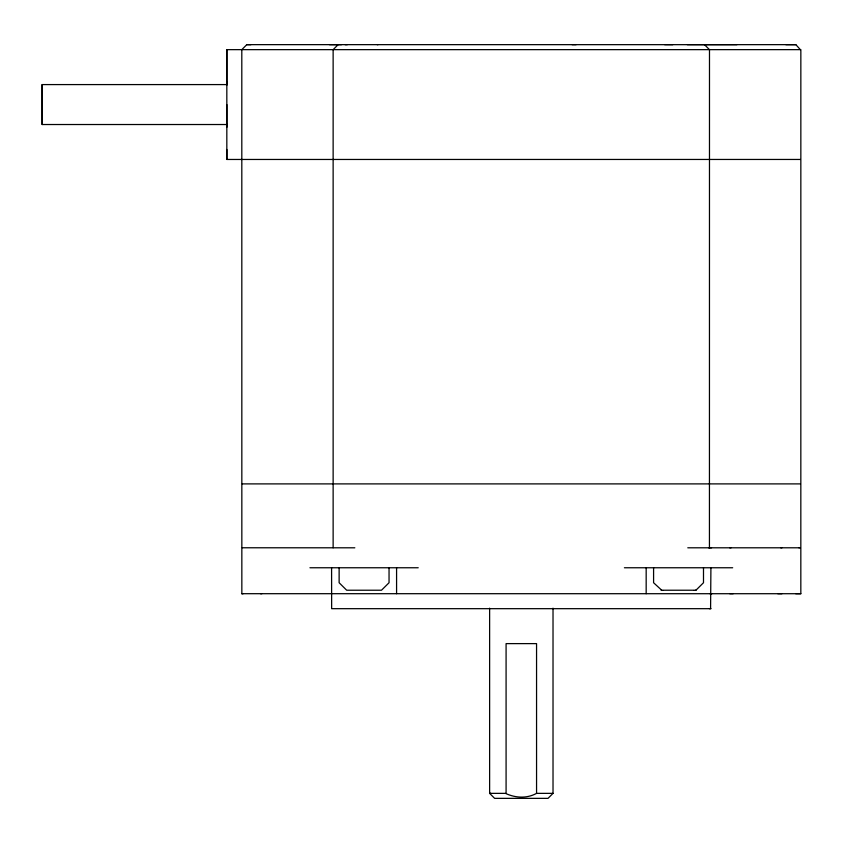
<?xml version="1.0" encoding="UTF-8"?>
<svg xmlns="http://www.w3.org/2000/svg" width="843" height="843" viewBox="0 0 843 843"><rect width="100%" height="100%" fill="white"/><g stroke="black" fill="none" stroke-linecap="round" stroke-linejoin="round"><path stroke-width="1.26" d="M227.357 124.522L42.15 124.522L42.15 84.585L227.357 84.585M800.365 159.453L226.83 159.464L226.83 49.653L800.85 49.642L800.829 593.714L241.815 593.693L243.142 593.693M226.83 126.25L226.83 127.019L226.83 104.553M226.83 82.856L226.83 82.087L226.83 85.101M736.94 44.668L246.799 44.647L241.804 49.653L241.846 593.714M710.912 567.76L710.586 608.678L331.647 608.678L331.584 567.76M333.133 547.802L333.133 49.663L338.127 44.668L341.499 44.668M339.128 567.76L339.128 582.734L346.684 590.226L381.489 590.226L389.044 582.734L389.044 567.76M489.625 608.161L489.625 793.358L494.62 798.353L548.024 798.353L553.019 793.358L553.019 608.161M506.085 793.368L506.085 643.62L536.559 643.62L536.559 793.368C526.843 798.721 515.221 797.984 505.473 793.368L489.625 793.358L490.71 793.358M653.588 567.76L653.588 582.734L661.723 590.226M703.494 567.76L703.494 582.734L695.949 590.226L693.61 590.226M708.636 547.802L709.437 547.802L709.49 49.663L704.495 44.668L687.34 44.668M800.829 593.714L795.697 593.693M345.114 44.668L347.316 44.668M378.022 44.668L377.19 44.668M576.117 44.658L572.049 44.658M664.621 44.647L672.798 44.668M704.453 44.668L795.855 44.647L800.365 49.642M795.792 44.668L785.855 44.668M709.437 547.802L711.524 547.792M729.711 547.792L731.05 547.792M646.17 567.76L646.17 593.714M260.54 593.693L261.878 593.693M729.732 593.693L733.189 593.693M246.841 44.668L250.919 44.668M329.444 44.668L338.169 44.668M242.289 483.893L800.365 483.893M781.935 547.792L780.766 547.792M242.299 547.771L354.84 547.802M687.783 547.802L799.512 547.792M800.365 547.781L798.932 547.802M309.939 567.76L418.223 567.76M624.4 567.76L732.683 567.76M695.349 590.226L695.949 590.226M661.133 590.226L663.462 590.226M664.073 590.226L693.009 590.226M709.88 593.714L711.829 593.714M777.762 593.693L781.935 593.714M709.374 608.678L710.997 608.678M536.559 793.368L553.019 793.358M396.579 567.76L396.579 593.714M226.83 49.653L226.83 84.321M226.83 159.464L226.83 149.474M42.15 84.585L42.15 124.522"/></g></svg>
